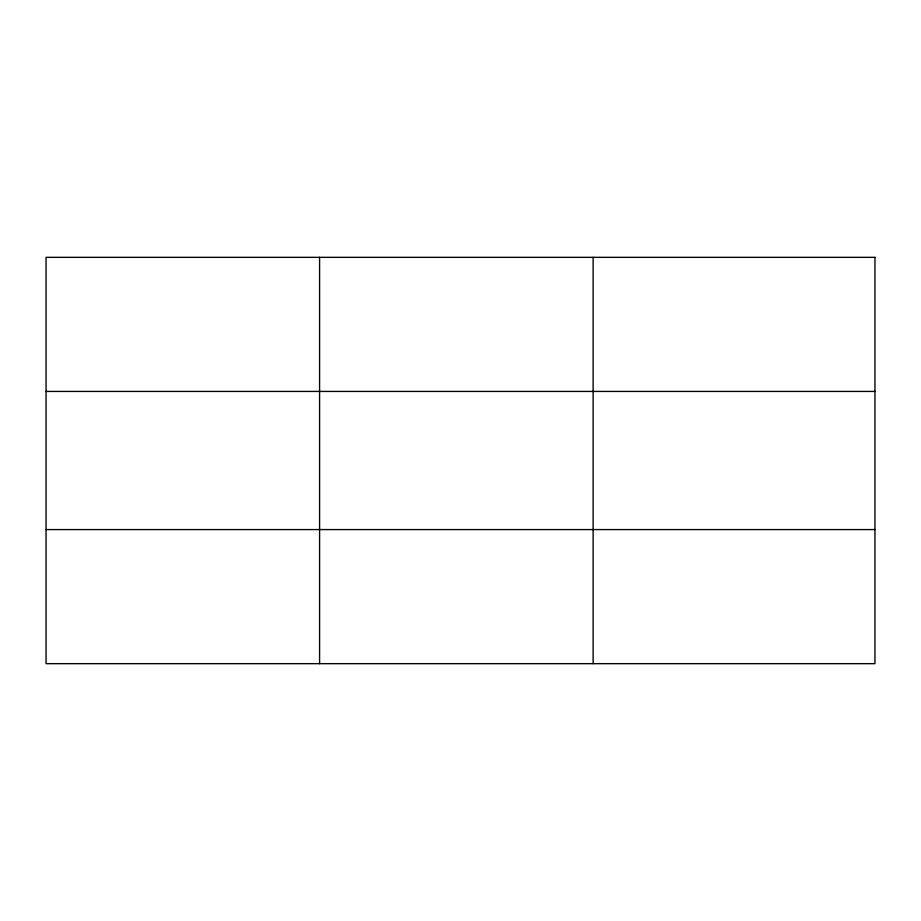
<?xml version="1.0" encoding="UTF-8"?>
<svg xmlns="http://www.w3.org/2000/svg" width="921" height="921" viewBox="0 0 921 921"><rect width="100%" height="100%" fill="white"/><g stroke="black" fill="none" stroke-linecap="round" stroke-linejoin="round"><path stroke-width="1.38" d="M319.587 257.339L319.587 663.661M593.124 257.339L593.124 663.661M46.05 391.425L874.95 391.425M46.05 529.575L874.95 529.575M874.95 257.339L874.95 663.661L46.05 663.661L46.05 257.339L874.95 257.339"/></g></svg>
